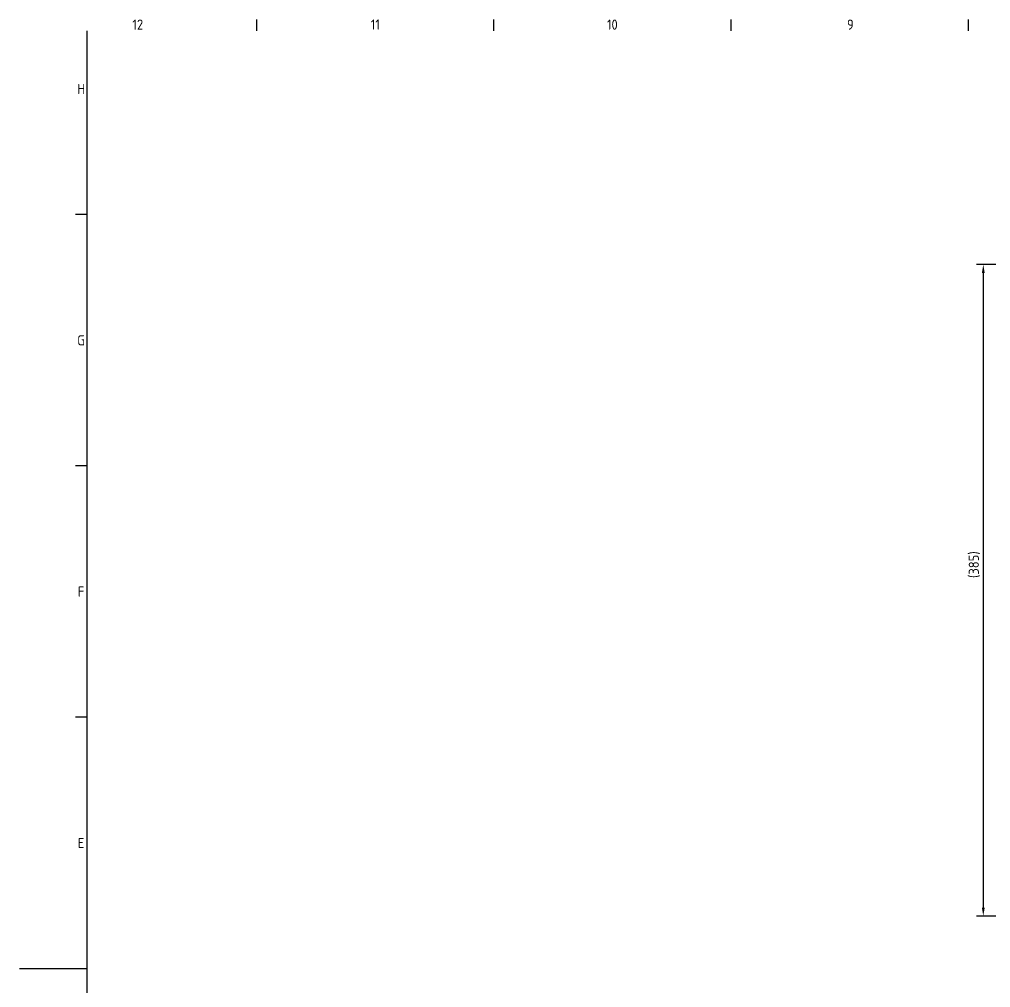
# Model space of a CAD drawing. Header units: millimetres. Extents: x 0 to 1682, y 0 to 1188.
# Drawn here: x 0 to 574, y 583 to 1155 of the extents above; entities that cross this region are included whole.
import ezdxf

# ---------------------------------------------------------------- set-up
doc = ezdxf.new("R2010")
doc.units = ezdxf.units.MM
doc.header["$LTSCALE"] = 2
doc.layers.get('0').update_dxf_attribs({"color": 3, "lineweight": 25})
doc.layers.add('경계(ISO)', color=7, linetype='Continuous', lineweight=25)
doc.layers.add('치수(ISO)', color=2, linetype='Continuous', lineweight=25)
doc.styles.add('문자 텍스트_PSTEK_POSCO', font='isocp.shx')
doc.styles.add('치수 텍스트_PSTEK_POSCO', font='isocp.shx')
doc.dimstyles.new('치수_PSTEK_POSCO', dxfattribs={"dimscale": 2, "dimtxt": 3, "dimasz": 2.5, "dimexe": 2, "dimexo": 2.5, "dimgap": 1, "dimtad": 1, "dimrnd": 1e-08, "dimdsep": 46, "dimtxsty": '치수 텍스트_PSTEK_POSCO', "dimcen": 0.09, "dimdle": 10, "dimclrd": 7, "dimclre": 7, "dimclrt": 2, "dimadec": 1, "dimazin": 2, "dimtfac": 1, "dimtmove": 0, "dimatfit": 3, "dimfxl": 0, "dimtolj": 1, "dimlwd": -1, "dimlwe": -1, "dimarcsym": 0})

# ---------------------------------------------------------------- blocks, each defined once
blk = doc.blocks.new('경계 Default Border')
at = {"layer": '경계(ISO)'}
for p, q in [((70.08, 574), (70.08, 577.4)), ((140.17, 574), (140.17, 577.4)), ((210.25, 574), (210.25, 577.4)), ((280.33, 574), (280.33, 577.4)), ((20, 519.75), (16.6, 519.75)), ((20, 445.5), (16.6, 445.5)), ((20, 371.25), (16.6, 371.25))]:
    blk.add_line(p, q, dxfattribs=at)
at = {"layer": '경계(ISO)', "flags": 128}
for points in [[(20, 20), (20, 574)], [(0, 297), (20, 297)]]:
    blk.add_lwpolyline(points, dxfattribs=at)
at = {"layer": '경계(ISO)', "color": 2, "char_height": 3, "attachment_point": 7, "style": '문자 텍스트_PSTEK_POSCO'}
for s, insert in [('12', (33.36, 574.37)), ('11', (103.78, 574.4)), ('10', (173.53, 574.37)), ('9', (244.44, 574.37)), ('H', (17.08, 555.37)), ('G', (17.08, 481.1)), ('F', (17.24, 406.87)), ('E', (17.24, 332.6))]:
    blk.add_mtext(s, dxfattribs=dict(at, insert=insert))
blk = doc.blocks.new('*D40')
at = {"layer": 'Defpoints', "color": 0}
for p in [(614.09, 1010.05), (569.39, 625.05), (614.09, 625.05)]:
    blk.add_point(p, dxfattribs=at)
at = {"layer": '치수(ISO)', "color": 7}
for p, q in [((609.09, 1010.05), (565.39, 1010.05)), ((569.39, 1005.05), (569.39, 630.05)), ((609.09, 625.05), (565.39, 625.05))]:
    blk.add_line(p, q, dxfattribs=at)
for points in [[(568.56, 1005.05), (570.23, 1005.05), (569.39, 1010.05)], [(568.56, 630.05), (570.23, 630.05), (569.39, 625.05)]]:
    blk.add_solid(points, dxfattribs=at)
at = {"layer": '치수(ISO)', "color": 2, "insert": (564.09, 824.75), "char_height": 6, "attachment_point": 4, "rotation": 90, "style": '치수 텍스트_PSTEK_POSCO'}
blk.add_mtext('\\A1;(385)', dxfattribs=at)

msp = doc.modelspace()

# ---------------------------------------------------------------- block references
at = {"xscale": 2, "yscale": 2, "zscale": 2}
msp.add_blockref('경계 Default Border', (0, 0), dxfattribs=at)

# ---------------------------------------------------------------- dimensions: what is measured, and where the dimension line sits
at = {"layer": '치수(ISO)', "color": 7}
dim = msp.add_linear_dim(base=(569.393, 625.049), p1=(614.085, 1010.049), p2=(614.085, 625.049), angle=90, text='(<>)', dimstyle='치수_PSTEK_POSCO', override={"dimgap": 1, "dimdec": 2, "dimtol": 0, "dimlim": 0, "dimtp": 0, "dimtm": 0, "dimtdec": 2, "dimtofl": 0, "dimatfit": 1}, dxfattribs=at)
dim.commit()
dim.dimension.update_dxf_attribs({"geometry": '*D40', "text_midpoint": (569.393, 832.549), "dimtype": 160})

doc.saveas('drawing.dxf')
